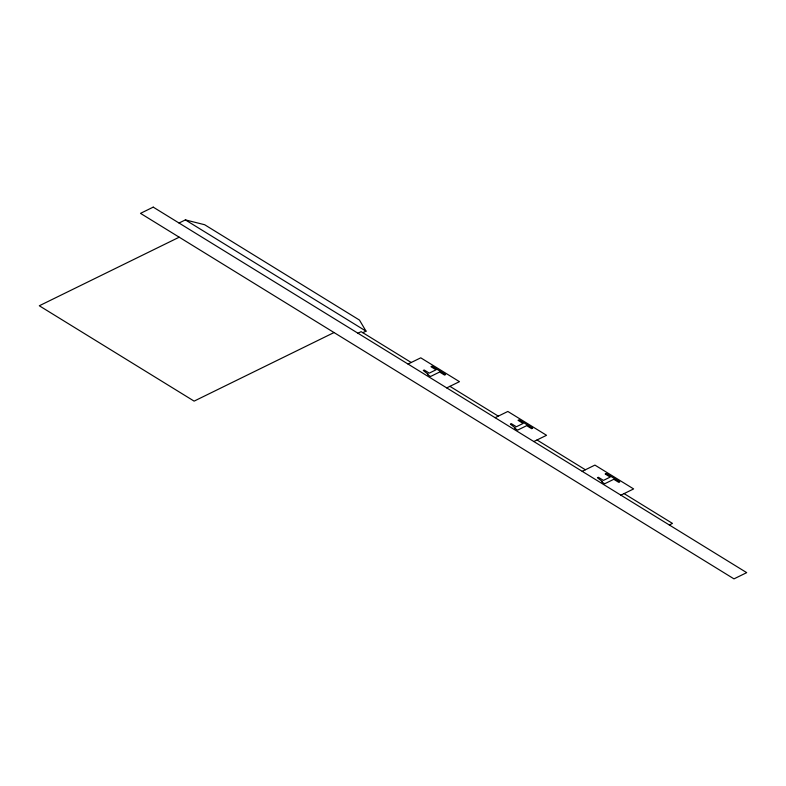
<?xml version="1.0" encoding="UTF-8"?>
<svg xmlns="http://www.w3.org/2000/svg" width="786" height="786" viewBox="0 0 786 786"><rect width="100%" height="100%" fill="white"/><g stroke="black" fill="none" stroke-linecap="round" stroke-linejoin="round"><path stroke-width="1.18" d="M179.031 223.018L185.388 219.903L204.645 224.727L359.467 320.079L366.011 331.142L362.827 332.704M179.208 237.195L39.3 305.774L194.122 401.125L334.03 332.547M357.954 333.215L361.128 331.653L411.216 362.503M408.032 364.056L420.756 357.827L459.456 381.662L446.733 387.901M495.121 417.69L507.835 411.461L546.545 435.297L533.822 441.536M582.2 471.325L594.923 465.096L633.624 488.931L620.911 495.17M669.289 524.96L672.472 523.407L624.084 493.608M185.388 219.903L366.011 331.142M449.916 386.339L498.295 416.138M537.005 439.973L585.383 469.773M427.849 374.067L427.633 374.696L430.541 376.484L439.629 372.024L444.581 375.079L445.613 374.568L431.995 366.188L430.964 366.689L436.034 369.813L429.264 373.124L424.204 370.01L423.281 370.461L427.849 374.067M514.938 427.702L514.722 428.331L517.62 430.119L526.718 425.658L531.67 428.714L532.702 428.203L519.084 419.822L518.053 420.323L523.122 423.448L516.353 426.759L511.293 423.644L510.369 424.096L514.938 427.702M602.027 481.337L601.801 481.965L604.709 483.754L613.807 479.293L618.759 482.349L619.79 481.838L606.173 473.457L605.141 473.958L610.201 477.082L603.442 480.393L598.372 477.279L597.458 477.731L602.027 481.337M153.221 207.131L140.507 213.36L733.977 578.869L746.7 572.64L153.221 207.131"/></g></svg>
